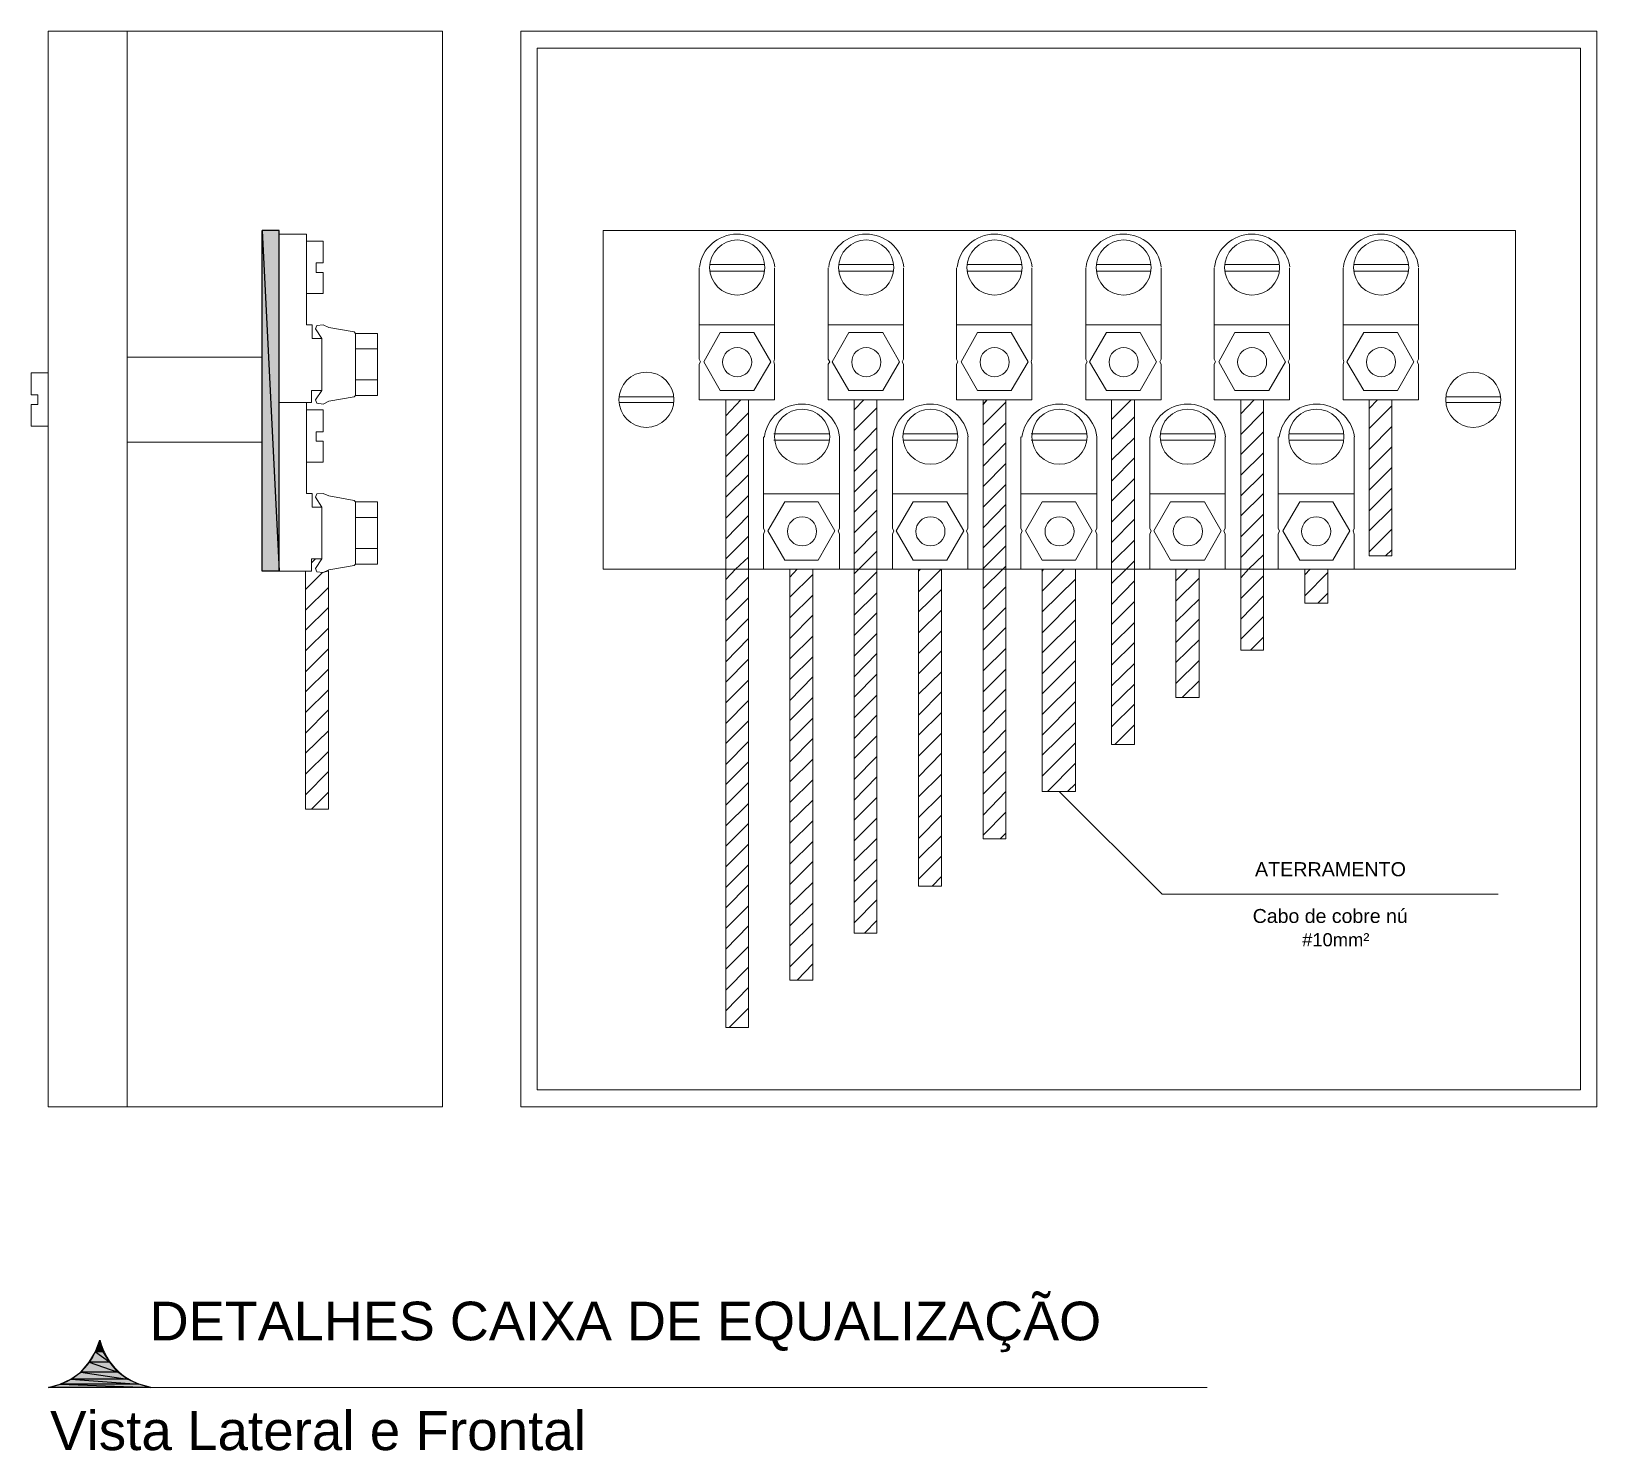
# Model space of a CAD drawing. Header units: millimetres. Extents: x 40 to 176, y -32 to 59.
# Drawn here: x 122.06 to 130.7, y -18.06 to -10.23 of the extents above; entities that cross this region are included whole.
import ezdxf

# ---------------------------------------------------------------- set-up
doc = ezdxf.new("R2010")
doc.units = ezdxf.units.MM
doc.layers.add('16 - Sistema de aterramento', color=6, linetype='Continuous')
doc.styles.add('Arial0', font='arial.ttf', dxfattribs={"height": 3.14658})

msp = doc.modelspace()

# ---------------------------------------------------------------- hatches: boundary and pattern name
at = {"layer": '16 - Sistema de aterramento', "true_color": 0xffffff}
h = msp.add_hatch(color=7, dxfattribs=at)
h.paths.add_polyline_path([(123.4296, -11.3288), (123.3374, -11.3288), (123.4296, -13.2089)])
h.paths.add_polyline_path([(123.3374, -11.3288), (123.4296, -13.2089), (123.3374, -13.2089)])
at = {"layer": '16 - Sistema de aterramento', "true_color": 0x000005}
h = msp.add_hatch(color=5, dxfattribs=at)
h.paths.add_polyline_path([(122.4603, -17.5151), (122.4184, -17.5151), (122.4966, -17.5709)])
h.paths.add_polyline_path([(122.4184, -17.5151), (122.4966, -17.5709), (122.3821, -17.5709)])
msp.add_hatch(color=5, dxfattribs=at).paths.add_polyline_path([(122.4407, -17.4508), (122.4603, -17.5151), (122.4184, -17.5151)])
h = msp.add_hatch(color=5, dxfattribs=at)
h.paths.add_polyline_path([(122.4966, -17.5709), (122.3821, -17.5709), (122.5413, -17.6268)])
h.paths.add_polyline_path([(122.3821, -17.5709), (122.5413, -17.6268), (122.3374, -17.6268)])
h = msp.add_hatch(color=5, dxfattribs=at)
h.paths.add_polyline_path([(122.6558, -17.6938), (122.2228, -17.6938), (122.7229, -17.7106)])
h.paths.add_polyline_path([(122.2228, -17.6938), (122.7229, -17.7106), (122.1586, -17.7106)])
h = msp.add_hatch(color=5, dxfattribs=at)
h.paths.add_polyline_path([(122.5944, -17.6659), (122.2815, -17.6659), (122.6558, -17.6938)])
h.paths.add_polyline_path([(122.2815, -17.6659), (122.6558, -17.6938), (122.2228, -17.6938)])
h = msp.add_hatch(color=5, dxfattribs=at)
h.paths.add_polyline_path([(122.5413, -17.6268), (122.3374, -17.6268), (122.5944, -17.6659)])
h.paths.add_polyline_path([(122.3374, -17.6268), (122.5944, -17.6659), (122.2815, -17.6659)])

# ---------------------------------------------------------------- linework, layer by layer
at = {"layer": '16 - Sistema de aterramento', "color": 7, "linetype": 'Continuous', "lineweight": 20, "true_color": 0x000007}
for points in [[(124.3305, -10.231), (122.1572, -10.231), (122.1572, -10.231)], [(122.1572, -16.163), (122.1572, -10.231), (122.1572, -10.231)], [(122.593, -16.163), (122.593, -10.231), (122.593, -10.231)], [(124.3305, -16.163), (124.3305, -10.231), (124.3305, -10.231)], [(123.5805, -11.8498), (123.5805, -11.3498), (123.4296, -11.3498)], [(123.5805, -11.3889), (123.6727, -11.3889), (123.6727, -11.3889)], [(123.6727, -11.3889), (123.6727, -11.5076), (123.6336, -11.5076), (123.6336, -11.5607), (123.6727, -11.5607), (123.6727, -11.678)], [(126.1617, -11.5355), (126.1617, -12.0398), (126.1575, -12.0537), (126.1617, -12.0677), (126.1617, -12.2646), (125.7468, -12.2646), (125.7468, -12.0677), (125.7538, -12.0537), (125.7468, -12.0398), (125.7468, -11.5355)], [(125.8041, -11.5174), (126.1044, -11.5174), (126.1044, -11.5174)], [(125.8041, -11.5537), (126.1044, -11.5537), (126.1044, -11.5537)], [(126.8726, -11.5355), (126.8726, -12.0398), (126.8657, -12.0537), (126.8726, -12.0677), (126.8726, -12.2646), (126.4578, -12.2646), (126.4578, -12.0677), (126.4662, -12.0537), (126.4578, -12.0398), (126.4578, -11.5355)], [(126.5151, -11.5174), (126.8154, -11.5174), (126.8154, -11.5174)], [(126.5151, -11.5537), (126.8154, -11.5537), (126.8154, -11.5537)], [(127.5808, -11.5355), (127.5808, -12.0398), (127.578, -12.0537), (127.5808, -12.0677), (127.5808, -12.2646), (127.166, -12.2646), (127.166, -12.0677), (127.1729, -12.0537), (127.166, -12.0398), (127.166, -11.5355)], [(127.2232, -11.5174), (127.5235, -11.5174), (127.5235, -11.5174)], [(127.2232, -11.5537), (127.5235, -11.5537), (127.5235, -11.5537)], [(128.2931, -11.5355), (128.2931, -12.0398), (128.2862, -12.0537), (128.2931, -12.0677), (128.2931, -12.2646), (127.8783, -12.2646), (127.8783, -12.0677), (127.8853, -12.0537), (127.8783, -12.0398), (127.8783, -11.5355)], [(127.9356, -11.5174), (128.2359, -11.5174), (128.2359, -11.5174)], [(127.9356, -11.5537), (128.2359, -11.5537), (128.2359, -11.5537)], [(129.0013, -11.5355), (129.0013, -12.0398), (128.9943, -12.0537), (129.0013, -12.0677), (129.0013, -12.2646), (128.5865, -12.2646), (128.5865, -12.0677), (128.5934, -12.0537), (128.5865, -12.0398), (128.5865, -11.5355)], [(128.6437, -11.5174), (128.944, -11.5174), (128.944, -11.5174)], [(128.6437, -11.5537), (128.944, -11.5537), (128.944, -11.5537)], [(129.7122, -11.5355), (129.7122, -12.0398), (129.7053, -12.0537), (129.7122, -12.0677), (129.7122, -12.2646), (129.2974, -12.2646), (129.2974, -12.0677), (129.3016, -12.0537), (129.2974, -12.0398), (129.2974, -11.5355)], [(129.3547, -11.5174), (129.655, -11.5174), (129.655, -11.5174)], [(129.3547, -11.5537), (129.655, -11.5537), (129.655, -11.5537)], [(123.5805, -11.678), (123.6727, -11.678), (123.6727, -11.678)], [(123.5805, -11.8498), (123.6126, -11.8498), (123.6126, -11.9252), (123.6657, -11.9252), (123.6657, -12.2116), (123.6084, -12.2116), (123.6084, -12.2786)], [(123.8514, -11.8973), (123.8445, -11.8889), (123.7048, -11.8652), (123.6727, -11.8498), (123.6377, -11.854), (123.6308, -11.8722), (123.6657, -11.9252)], [(123.8514, -12.0677), (123.8514, -11.8973), (123.8514, -11.8973)], [(123.8514, -11.8973), (123.973, -11.8973), (123.973, -11.8973)], [(123.8514, -12.2395), (123.973, -12.2395), (123.973, -11.8973)], [(125.7468, -11.8498), (126.1617, -11.8498), (126.1617, -11.8498)], [(126.4578, -11.8498), (126.8726, -11.8498), (126.8726, -11.8498)], [(127.166, -11.8498), (127.5808, -11.8498), (127.5808, -11.8498)], [(127.8783, -11.8498), (128.2931, -11.8498), (128.2931, -11.8498)], [(128.5865, -11.8498), (129.0013, -11.8498), (129.0013, -11.8498)], [(129.2974, -11.8498), (129.7122, -11.8498), (129.7122, -11.8498)], [(123.8514, -11.9825), (123.973, -11.9825), (123.973, -11.9825)], [(122.593, -12.0286), (123.3374, -12.0286), (123.3374, -12.0286)], [(123.8514, -12.0677), (123.8514, -12.2395), (123.8514, -12.2395)], [(122.1572, -12.1152), (122.0636, -12.1152), (122.0636, -12.1152)], [(122.0636, -12.1152), (122.0636, -12.2367), (122.0999, -12.2367), (122.0999, -12.2898), (122.0636, -12.2898)], [(123.8514, -12.1543), (123.973, -12.1543), (123.973, -12.1543)], [(123.8514, -12.2395), (123.8445, -12.2465), (123.7048, -12.2716), (123.6727, -12.287), (123.6377, -12.2828), (123.6308, -12.2646), (123.6657, -12.2116)], [(125.3041, -12.2465), (125.6044, -12.2465), (125.6044, -12.2465)], [(130.1634, -12.2465), (129.8631, -12.2465), (129.8631, -12.2465)], [(122.0636, -12.2898), (122.0636, -12.4085), (122.0636, -12.4085)], [(123.4296, -12.2786), (123.6084, -12.2786), (123.6084, -12.2786)], [(123.5805, -12.7801), (123.5805, -12.2786), (123.4296, -12.2786)], [(123.5805, -12.3191), (123.6727, -12.3191), (123.6727, -12.3191)], [(123.6727, -12.3191), (123.6727, -12.4406), (123.6336, -12.4406), (123.6336, -12.4909), (123.6727, -12.4909), (123.6727, -12.6083)], [(125.3041, -12.2786), (125.6044, -12.2786), (125.6044, -12.2786)], [(130.1634, -12.2786), (129.8631, -12.2786), (129.8631, -12.2786)], [(122.1572, -12.4085), (122.0636, -12.4085), (122.0636, -12.4085)], [(122.593, -12.4979), (123.3374, -12.4979), (123.3374, -12.4979)], [(126.5193, -12.4686), (126.5193, -12.9728), (126.5123, -12.9868), (126.5193, -13.0049), (126.5193, -13.1977), (126.1002, -13.1977), (126.1002, -13.0049), (126.1086, -12.9868), (126.1002, -12.9728), (126.1002, -12.4686)], [(126.1575, -12.4504), (126.462, -12.4504), (126.462, -12.4504)], [(126.1575, -12.4867), (126.462, -12.4867), (126.462, -12.4867)], [(127.2274, -12.4686), (127.2274, -12.9728), (127.2204, -12.9868), (127.2274, -13.0049), (127.2274, -13.1977), (126.8126, -13.1977), (126.8126, -13.0049), (126.8196, -12.9868), (126.8126, -12.9728), (126.8126, -12.4686)], [(126.8698, -12.4504), (127.1701, -12.4504), (127.1701, -12.4504)], [(126.8698, -12.4867), (127.1701, -12.4867), (127.1701, -12.4867)], [(127.9384, -12.4686), (127.9384, -12.9728), (127.9314, -12.9868), (127.9384, -13.0049), (127.9384, -13.1977), (127.5207, -13.1977), (127.5207, -13.0049), (127.5277, -12.9868), (127.5207, -12.9728), (127.5207, -12.4686)], [(127.578, -12.4504), (127.8811, -12.4504), (127.8811, -12.4504)], [(127.578, -12.4867), (127.8811, -12.4867), (127.8811, -12.4867)], [(128.6465, -12.4686), (128.6465, -12.9728), (128.6395, -12.9868), (128.6465, -13.0049), (128.6465, -13.1977), (128.2317, -13.1977), (128.2317, -13.0049), (128.2387, -12.9868), (128.2317, -12.9728), (128.2317, -12.4686)], [(128.2889, -12.4504), (128.5893, -12.4504), (128.5893, -12.4504)], [(128.2889, -12.4867), (128.5893, -12.4867), (128.5893, -12.4867)], [(129.3589, -12.4686), (129.3589, -12.9728), (129.3519, -12.9868), (129.3589, -13.0049), (129.3589, -13.1977), (128.9398, -13.1977), (128.9398, -13.0049), (128.9468, -12.9868), (128.9398, -12.9728), (128.9398, -12.4686)], [(128.9971, -12.4504), (129.3016, -12.4504), (129.3016, -12.4504)], [(128.9971, -12.4867), (129.3016, -12.4867), (129.3016, -12.4867)], [(123.5805, -12.6083), (123.6727, -12.6083), (123.6727, -12.6083)], [(123.5805, -12.7801), (123.6126, -12.7801), (123.6126, -12.8555), (123.6657, -12.8555), (123.6657, -13.1404), (123.6084, -13.1404), (123.6084, -13.2089)], [(123.8514, -12.8261), (123.8445, -12.8192), (123.7048, -12.794), (123.6727, -12.7801), (123.6377, -12.7828), (123.6308, -12.801), (123.6657, -12.8555)], [(123.8514, -12.9979), (123.8514, -12.8261), (123.8514, -12.8261)], [(123.8514, -12.8261), (123.973, -12.8261), (123.973, -12.8261)], [(123.8514, -13.1697), (123.973, -13.1697), (123.973, -12.8261)], [(126.1002, -12.7828), (126.5193, -12.7828), (126.5193, -12.7828)], [(126.8126, -12.7828), (127.2274, -12.7828), (127.2274, -12.7828)], [(127.5207, -12.7828), (127.9384, -12.7828), (127.9384, -12.7828)], [(128.2317, -12.7828), (128.6465, -12.7828), (128.6465, -12.7828)], [(128.9398, -12.7828), (129.3589, -12.7828), (129.3589, -12.7828)], [(123.8514, -12.9127), (123.973, -12.9127), (123.973, -12.9127)], [(123.8514, -12.9979), (123.8514, -13.1697), (123.8514, -13.1697)], [(123.8514, -13.0831), (123.973, -13.0831), (123.973, -13.0831)], [(123.6657, -13.1404), (123.6084, -13.1404), (123.6084, -13.2089), (123.5763, -13.2089)], [(123.8514, -13.1697), (123.8445, -13.1767), (123.7048, -13.2019), (123.6727, -13.2158), (123.6377, -13.213), (123.6308, -13.1949), (123.6657, -13.1404)], [(123.4296, -13.2089), (123.5763, -13.2089), (123.6084, -13.2089)], [(130.1522, -14.9897), (128.3001, -14.9897), (127.7316, -14.424)], [(124.3305, -16.163), (122.1572, -16.163), (122.1572, -16.163)]]:
    msp.add_lwpolyline(points, dxfattribs=at)
for points in [[(124.7635, -16.163), (124.8529, -16.163), (130.6062, -16.163), (130.6956, -16.163), (130.6956, -10.231), (130.6062, -10.231), (124.8529, -10.231), (124.7635, -10.231)], [(130.6062, -16.0694), (130.4986, -16.0694), (124.8529, -16.0694), (124.8529, -10.3232), (130.6062, -10.3232)], [(123.4296, -13.2089), (123.3374, -13.2089), (123.3374, -11.3288), (123.4296, -11.3288)], [(130.2486, -11.3288), (125.2175, -11.3288), (125.2175, -13.1977), (130.2486, -13.1977)], [(125.772, -12.0537), (125.8614, -12.2116), (126.0472, -12.2116), (126.1407, -12.0537), (126.0472, -11.8931), (125.8614, -11.8931)], [(126.4801, -12.0537), (126.5723, -12.2116), (126.7595, -12.2116), (126.8517, -12.0537), (126.7595, -11.8931), (126.5723, -11.8931)], [(127.1911, -12.0537), (127.2805, -12.2116), (127.4663, -12.2116), (127.5598, -12.0537), (127.4663, -11.8931), (127.2805, -11.8931)], [(127.8993, -12.0537), (127.9928, -12.2116), (128.1786, -12.2116), (128.268, -12.0537), (128.1786, -11.8931), (127.9928, -11.8931)], [(128.6116, -12.0537), (128.701, -12.2116), (128.8868, -12.2116), (128.9789, -12.0537), (128.8868, -11.8931), (128.701, -11.8931)], [(129.3184, -12.0537), (129.4119, -12.2116), (129.5977, -12.2116), (129.6871, -12.0537), (129.5977, -11.8931), (129.4119, -11.8931)], [(126.0192, -15.7258), (126.0192, -12.2646), (125.955, -12.2646), (125.8935, -12.2646), (125.8935, -15.7258)], [(126.726, -15.2048), (126.726, -12.2646), (126.6659, -12.2646), (126.6017, -12.2646), (126.6017, -15.2048)], [(127.4383, -14.6852), (127.4383, -12.2646), (127.3741, -12.2646), (127.3126, -12.2646), (127.3126, -14.6852)], [(128.1465, -14.1642), (128.1465, -12.2646), (128.085, -12.2646), (128.0208, -12.2646), (128.0208, -14.1642)], [(128.8574, -13.6446), (128.8574, -12.2646), (128.7932, -12.2646), (128.7331, -12.2646), (128.7331, -13.6446)], [(129.5656, -13.1237), (129.5656, -12.2646), (129.5055, -12.2646), (129.4413, -12.2646), (129.4413, -13.1237)], [(126.1254, -12.9868), (126.219, -13.1488), (126.4019, -13.1488), (126.4941, -12.9868), (126.4019, -12.8261), (126.219, -12.8261)], [(126.8335, -12.9868), (126.9271, -13.1488), (127.1129, -13.1488), (127.2065, -12.9868), (127.1129, -12.8261), (126.9271, -12.8261)], [(127.5459, -12.9868), (127.6381, -13.1488), (127.821, -13.1488), (127.9132, -12.9868), (127.821, -12.8261), (127.6381, -12.8261)], [(128.254, -12.9868), (128.3462, -13.1488), (128.532, -13.1488), (128.6256, -12.9868), (128.532, -12.8261), (128.3462, -12.8261)], [(128.965, -12.9868), (129.0586, -13.1488), (129.2401, -13.1488), (129.3337, -12.9868), (129.2401, -12.8261), (129.0586, -12.8261)], [(123.5763, -14.5218), (123.5763, -13.2089), (123.6084, -13.2089), (123.6084, -13.1404), (123.6657, -13.1404), (123.6308, -13.1949), (123.6377, -13.213), (123.6727, -13.2158), (123.702, -13.2061), (123.702, -14.5218)], [(126.3726, -15.4646), (126.3726, -13.1977), (126.3125, -13.1977), (126.2469, -13.1977), (126.2469, -15.4646)], [(127.0835, -14.9464), (127.0835, -13.1977), (127.0193, -13.1977), (126.955, -13.1977), (126.955, -14.9464)], [(127.821, -13.1977), (127.6381, -13.1977), (127.6381, -14.424), (127.821, -14.424)], [(128.504, -13.9058), (128.504, -13.1977), (128.4398, -13.1977), (128.3755, -13.1977), (128.3755, -13.9058)], [(129.2122, -13.3848), (129.2122, -13.1977), (129.148, -13.1977), (129.0865, -13.1977), (129.0865, -13.3848)]]:
    msp.add_lwpolyline(points, close=True, dxfattribs=at)
at = {"layer": '16 - Sistema de aterramento', "color": 7, "linetype": 'Continuous', "lineweight": -2, "true_color": 0xffffff}
for points in [[(123.4296, -11.3288), (123.3374, -11.3288), (123.4296, -13.2089)], [(123.3374, -11.3288), (123.4296, -13.2089), (123.3374, -13.2089)]]:
    msp.add_lwpolyline(points, close=True, dxfattribs=at)
at = {"layer": '16 - Sistema de aterramento', "color": 2, "linetype": 'Continuous', "lineweight": -2, "true_color": 0x000002}
for points in [[(125.8935, -12.3512), (125.9759, -12.2646), (125.9759, -12.2646)], [(125.8935, -12.4616), (126.0192, -12.3359), (126.0192, -12.3359)], [(126.6017, -12.3191), (126.6547, -12.2646), (126.6547, -12.2646)], [(126.6017, -12.4337), (126.726, -12.3079), (126.726, -12.3079)], [(127.3126, -12.2898), (127.335, -12.2646), (127.335, -12.2646)], [(127.3126, -12.4015), (127.4383, -12.2758), (127.4383, -12.2758)], [(128.0208, -12.3722), (128.1283, -12.2646), (128.1283, -12.2646)], [(128.7331, -12.3401), (128.8071, -12.2646), (128.8071, -12.2646)], [(128.7331, -12.4546), (128.8574, -12.3289), (128.8574, -12.3289)], [(129.4413, -12.3121), (129.4874, -12.2646), (129.4874, -12.2646)], [(129.4413, -12.4225), (129.5656, -12.2968), (129.5656, -12.2968)], [(126.6017, -12.5468), (126.726, -12.4183), (126.726, -12.4183)], [(127.3126, -12.5147), (127.4383, -12.3904), (127.4383, -12.3904)], [(128.0208, -12.4825), (128.1465, -12.3582), (128.1465, -12.3582)], [(129.4413, -12.537), (129.5656, -12.4113), (129.5656, -12.4113)], [(125.8935, -12.5761), (126.0192, -12.4504), (126.0192, -12.4504)], [(127.3126, -12.6292), (127.4383, -12.5007), (127.4383, -12.5007)], [(128.0208, -12.5971), (128.1465, -12.4728), (128.1465, -12.4728)], [(128.7331, -12.565), (128.8574, -12.4406), (128.8574, -12.4406)], [(125.8935, -12.6907), (126.0192, -12.565), (126.0192, -12.565)], [(126.6017, -12.6585), (126.726, -12.5328), (126.726, -12.5328)], [(128.0208, -12.7116), (128.1465, -12.5831), (128.1465, -12.5831)], [(128.7331, -12.6795), (128.8574, -12.5552), (128.8574, -12.5552)], [(129.4413, -12.6474), (129.5656, -12.523), (129.5656, -12.523)], [(125.8935, -12.801), (126.0192, -12.6767), (126.0192, -12.6767)], [(126.6017, -12.7731), (126.726, -12.6474), (126.726, -12.6474)], [(127.3126, -12.7409), (127.4383, -12.6152), (127.4383, -12.6152)], [(128.7331, -12.794), (128.8574, -12.6697), (128.8574, -12.6697)], [(129.4413, -12.7619), (129.5656, -12.6362), (129.5656, -12.6362)], [(126.6017, -12.8834), (126.726, -12.7591), (126.726, -12.7591)], [(127.3126, -12.8555), (127.4383, -12.7298), (127.4383, -12.7298)], [(128.0208, -12.8234), (128.1465, -12.6976), (128.1465, -12.6976)], [(129.4413, -12.8764), (129.5656, -12.7507), (129.5656, -12.7507)], [(125.8935, -12.9155), (126.0192, -12.7912), (126.0192, -12.7912)], [(127.3126, -12.97), (127.4383, -12.8401), (127.4383, -12.8401)], [(128.0208, -12.9379), (128.1465, -12.8122), (128.1465, -12.8122)], [(128.7331, -12.9044), (128.8574, -12.7801), (128.8574, -12.7801)], [(125.8935, -13.0301), (126.0192, -12.9016), (126.0192, -12.9016)], [(126.6017, -12.9979), (126.726, -12.8722), (126.726, -12.8722)], [(128.0208, -13.051), (128.1465, -12.9225), (128.1465, -12.9225)], [(128.7331, -13.0189), (128.8574, -12.8946), (128.8574, -12.8946)], [(129.4413, -12.9868), (129.5656, -12.8625), (129.5656, -12.8625)], [(125.8935, -13.1404), (126.0192, -13.0161), (126.0192, -13.0161)], [(126.6017, -13.1125), (126.726, -12.9868), (126.726, -12.9868)], [(127.3126, -13.0804), (127.4383, -12.9546), (127.4383, -12.9546)], [(128.7331, -13.1334), (128.8574, -13.0049), (128.8574, -13.0049)], [(129.4413, -13.1013), (129.5656, -12.977), (129.5656, -12.977)], [(126.726, -13.0985), (126.6268, -13.1977), (126.6017, -13.2228)], [(127.3126, -13.1949), (127.4383, -13.0692), (127.4383, -13.0692)], [(128.0208, -13.1628), (128.1465, -13.0371), (128.1465, -13.0371)], [(128.775, -13.1977), (128.8574, -13.1195), (128.8574, -13.1195)], [(129.5307, -13.1237), (129.5656, -13.0915), (129.5656, -13.0915)], [(123.6084, -13.1628), (123.6308, -13.1404), (123.6308, -13.1404)], [(125.8935, -13.255), (125.9466, -13.1977), (125.9466, -13.1977)], [(125.9466, -13.1977), (126.0192, -13.1306), (126.0192, -13.1306)], [(126.2469, -13.241), (126.2874, -13.1977), (126.2874, -13.1977)], [(126.955, -13.2089), (126.9662, -13.1977), (126.9662, -13.1977)], [(126.955, -13.3234), (127.0808, -13.1977), (127.0808, -13.1977)], [(127.3126, -13.3052), (127.4202, -13.1977), (127.4202, -13.1977)], [(127.4202, -13.1977), (127.4383, -13.1809), (127.4383, -13.1809)], [(127.6381, -13.2089), (127.645, -13.1977), (127.645, -13.1977)], [(127.6381, -13.3192), (127.7596, -13.1977), (127.7596, -13.1977)], [(128.0208, -13.2773), (128.1004, -13.1977), (128.1004, -13.1977)], [(128.1004, -13.1977), (128.1465, -13.1516), (128.1465, -13.1516)], [(128.3755, -13.2619), (128.4398, -13.1977), (128.4398, -13.1977)], [(128.7331, -13.2452), (128.775, -13.1977), (128.775, -13.1977)], [(129.0865, -13.2298), (129.1158, -13.1977), (129.1158, -13.1977)], [(123.5763, -13.3094), (123.6699, -13.2158), (123.6699, -13.2158)], [(125.8935, -13.3695), (126.0192, -13.241), (126.0192, -13.241)], [(126.2469, -13.3513), (126.3726, -13.227), (126.3726, -13.227)], [(126.6017, -13.3374), (126.726, -13.213), (126.726, -13.213)], [(127.6381, -13.4337), (127.821, -13.2522), (127.821, -13.2522)], [(128.0208, -13.3918), (128.1465, -13.2619), (128.1465, -13.2619)], [(128.3755, -13.3737), (128.504, -13.248), (128.504, -13.248)], [(128.7331, -13.3597), (128.8574, -13.234), (128.8574, -13.234)], [(129.0865, -13.3443), (129.2122, -13.2158), (129.2122, -13.2158)], [(123.5763, -13.424), (123.702, -13.2982), (123.702, -13.2982)], [(125.8935, -13.4812), (126.0192, -13.3555), (126.0192, -13.3555)], [(126.2469, -13.4659), (126.3726, -13.3415), (126.3726, -13.3415)], [(126.6017, -13.4519), (126.726, -13.3276), (126.726, -13.3276)], [(126.955, -13.4337), (127.0835, -13.3094), (127.0835, -13.3094)], [(127.3126, -13.4198), (127.4383, -13.2955), (127.4383, -13.2955)], [(127.6381, -13.5483), (127.821, -13.3625), (127.821, -13.3625)], [(128.0208, -13.5022), (128.1465, -13.3765), (128.1465, -13.3765)], [(128.3755, -13.4882), (128.504, -13.3625), (128.504, -13.3625)], [(128.7331, -13.4742), (128.8574, -13.3443), (128.8574, -13.3443)], [(129.1577, -13.3848), (129.2122, -13.3304), (129.2122, -13.3304)], [(123.5763, -13.5343), (123.702, -13.4086), (123.702, -13.4086)], [(126.2469, -13.5804), (126.3726, -13.4519), (126.3726, -13.4519)], [(126.6017, -13.5636), (126.726, -13.4379), (126.726, -13.4379)], [(126.955, -13.5483), (127.0835, -13.424), (127.0835, -13.424)], [(127.3126, -13.5343), (127.4383, -13.4086), (127.4383, -13.4086)], [(128.7331, -13.5846), (128.8574, -13.4589), (128.8574, -13.4589)], [(123.5763, -13.6488), (123.702, -13.5231), (123.702, -13.5231)], [(125.8935, -13.5958), (126.0192, -13.4701), (126.0192, -13.4701)], [(126.955, -13.6628), (127.0835, -13.5385), (127.0835, -13.5385)], [(127.3126, -13.6446), (127.4383, -13.5203), (127.4383, -13.5203)], [(127.6381, -13.66), (127.821, -13.477), (127.821, -13.477)], [(128.0208, -13.6167), (128.1465, -13.491), (128.1465, -13.491)], [(128.3755, -13.6027), (128.504, -13.4742), (128.504, -13.4742)], [(123.5763, -13.7634), (123.702, -13.6377), (123.702, -13.6377)], [(125.8935, -13.7089), (126.0192, -13.5804), (126.0192, -13.5804)], [(126.2469, -13.6921), (126.3726, -13.5664), (126.3726, -13.5664)], [(126.6017, -13.6768), (126.726, -13.5525), (126.726, -13.5525)], [(127.3126, -13.7592), (127.4383, -13.6349), (127.4383, -13.6349)], [(127.6381, -13.7745), (127.821, -13.5916), (127.821, -13.5916)], [(128.0208, -13.7271), (128.1465, -13.6027), (128.1465, -13.6027)], [(128.3755, -13.7131), (128.504, -13.5874), (128.504, -13.5874)], [(128.7862, -13.6446), (128.8574, -13.5734), (128.8574, -13.5734)], [(125.8935, -13.8206), (126.0192, -13.6949), (126.0192, -13.6949)], [(126.2469, -13.8067), (126.3726, -13.681), (126.3726, -13.681)], [(126.6017, -13.7913), (126.726, -13.6628), (126.726, -13.6628)], [(126.955, -13.7745), (127.0835, -13.6488), (127.0835, -13.6488)], [(127.6381, -13.8849), (127.821, -13.7019), (127.821, -13.7019)], [(128.0208, -13.8416), (128.1465, -13.7173), (128.1465, -13.7173)], [(128.3755, -13.8276), (128.504, -13.7019), (128.504, -13.7019)], [(123.5763, -13.8737), (123.702, -13.7494), (123.702, -13.7494)], [(125.8935, -13.9352), (126.0192, -13.8095), (126.0192, -13.8095)], [(126.2469, -13.9212), (126.3726, -13.7913), (126.3726, -13.7913)], [(126.6017, -13.903), (126.726, -13.7773), (126.726, -13.7773)], [(126.955, -13.8877), (127.0835, -13.7634), (127.0835, -13.7634)], [(127.3126, -13.8737), (127.4383, -13.7494), (127.4383, -13.7494)], [(123.5763, -13.9882), (123.702, -13.8639), (123.702, -13.8639)], [(126.6017, -14.0176), (126.726, -13.8919), (126.726, -13.8919)], [(126.955, -14.0022), (127.0835, -13.8737), (127.0835, -13.8737)], [(127.3126, -13.9855), (127.4383, -13.8597), (127.4383, -13.8597)], [(127.6381, -13.9994), (127.821, -13.8164), (127.821, -13.8164)], [(128.0208, -13.9561), (128.1465, -13.8318), (128.1465, -13.8318)], [(128.4105, -13.9058), (128.504, -13.8137), (128.504, -13.8137)], [(123.5763, -14.1028), (123.702, -13.9743), (123.702, -13.9743)], [(125.8935, -14.0497), (126.0192, -13.9212), (126.0192, -13.9212)], [(126.2469, -14.0315), (126.3726, -13.9058), (126.3726, -13.9058)], [(127.3126, -14.1), (127.4383, -13.9743), (127.4383, -13.9743)], [(127.6381, -14.114), (127.821, -13.9282), (127.821, -13.9282)], [(128.0208, -14.0665), (128.1465, -13.9422), (128.1465, -13.9422)], [(125.8935, -14.16), (126.0192, -14.0343), (126.0192, -14.0343)], [(126.2469, -14.1461), (126.3726, -14.0204), (126.3726, -14.0204)], [(126.6017, -14.1321), (126.726, -14.0022), (126.726, -14.0022)], [(126.955, -14.114), (127.0835, -13.9882), (127.0835, -13.9882)], [(127.6381, -14.2243), (127.821, -14.0427), (127.821, -14.0427)], [(128.0389, -14.1642), (128.1465, -14.0567), (128.1465, -14.0567)], [(123.5763, -14.2131), (123.702, -14.0888), (123.702, -14.0888)], [(125.8935, -14.2746), (126.0192, -14.1489), (126.0192, -14.1489)], [(126.2469, -14.2606), (126.3726, -14.1321), (126.3726, -14.1321)], [(126.6017, -14.2425), (126.726, -14.1168), (126.726, -14.1168)], [(126.955, -14.2285), (127.0835, -14.1028), (127.0835, -14.1028)], [(127.3126, -14.2131), (127.4383, -14.0846), (127.4383, -14.0846)], [(127.6381, -14.3388), (127.821, -14.1559), (127.821, -14.1559)], [(123.5763, -14.3277), (123.702, -14.2033), (123.702, -14.2033)], [(126.6017, -14.357), (126.726, -14.2313), (126.726, -14.2313)], [(126.955, -14.343), (127.0835, -14.2131), (127.0835, -14.2131)], [(127.3126, -14.3249), (127.4383, -14.1992), (127.4383, -14.1992)], [(123.5763, -14.4422), (123.702, -14.3137), (123.702, -14.3137)], [(125.8935, -14.3849), (126.0192, -14.2606), (126.0192, -14.2606)], [(126.2469, -14.371), (126.3726, -14.2453), (126.3726, -14.2453)], [(126.955, -14.4534), (127.0835, -14.3277), (127.0835, -14.3277)], [(127.3126, -14.4394), (127.4383, -14.3137), (127.4383, -14.3137)], [(127.6674, -14.424), (127.821, -14.2676), (127.821, -14.2676)], [(125.8935, -14.4995), (126.0192, -14.3752), (126.0192, -14.3752)], [(126.2469, -14.4855), (126.3726, -14.3598), (126.3726, -14.3598)], [(126.6017, -14.4715), (126.726, -14.343), (126.726, -14.343)], [(127.7777, -14.424), (127.821, -14.3821), (127.821, -14.3821)], [(123.6084, -14.5218), (123.702, -14.4282), (123.702, -14.4282)], [(125.8935, -14.614), (126.0192, -14.4897), (126.0192, -14.4897)], [(126.2469, -14.5958), (126.3726, -14.4715), (126.3726, -14.4715)], [(126.6017, -14.5819), (126.726, -14.4576), (126.726, -14.4576)], [(126.955, -14.5679), (127.0835, -14.4422), (127.0835, -14.4422)], [(127.3126, -14.5539), (127.4383, -14.424), (127.4383, -14.424)], [(126.2469, -14.7104), (126.3726, -14.5861), (126.3726, -14.5861)], [(126.6017, -14.6964), (126.726, -14.5707), (126.726, -14.5707)], [(126.955, -14.6824), (127.0835, -14.5539), (127.0835, -14.5539)], [(127.3126, -14.6643), (127.4383, -14.5386), (127.4383, -14.5386)], [(125.8935, -14.7257), (126.0192, -14.6), (126.0192, -14.6)], [(126.955, -14.7928), (127.0835, -14.6685), (127.0835, -14.6685)], [(127.4062, -14.6852), (127.4383, -14.6531), (127.4383, -14.6531)], [(125.8935, -14.8389), (126.0192, -14.7146), (126.0192, -14.7146)], [(126.2469, -14.8249), (126.3726, -14.7006), (126.3726, -14.7006)], [(126.6017, -14.8067), (126.726, -14.6824), (126.726, -14.6824)], [(125.8935, -14.9534), (126.0192, -14.8291), (126.0192, -14.8291)], [(126.2469, -14.9366), (126.3726, -14.8109), (126.3726, -14.8109)], [(126.6017, -14.9213), (126.726, -14.797), (126.726, -14.797)], [(126.955, -14.9073), (127.0835, -14.7816), (127.0835, -14.7816)], [(126.2469, -15.0498), (126.3726, -14.9255), (126.3726, -14.9255)], [(126.6017, -15.0358), (126.726, -14.9115), (126.726, -14.9115)], [(127.0305, -14.9464), (127.0835, -14.8933), (127.0835, -14.8933)], [(125.8935, -15.0651), (126.0192, -14.9394), (126.0192, -14.9394)], [(125.8935, -15.1797), (126.0192, -15.054), (126.0192, -15.054)], [(126.2469, -15.1643), (126.3726, -15.04), (126.3726, -15.04)], [(126.6017, -15.1476), (126.726, -15.0218), (126.726, -15.0218)], [(125.8935, -15.2942), (126.0192, -15.1643), (126.0192, -15.1643)], [(126.2469, -15.2761), (126.3726, -15.1504), (126.3726, -15.1504)], [(126.6589, -15.2048), (126.726, -15.1364), (126.726, -15.1364)], [(126.2469, -15.3906), (126.3726, -15.2649), (126.3726, -15.2649)], [(125.8935, -15.4046), (126.0192, -15.2789), (126.0192, -15.2789)], [(125.8935, -15.5191), (126.0192, -15.3934), (126.0192, -15.3934)], [(126.2874, -15.4646), (126.3726, -15.3752), (126.3726, -15.3752)], [(125.8935, -15.6336), (126.0192, -15.5051), (126.0192, -15.5051)], [(125.9117, -15.7258), (126.0192, -15.6197), (126.0192, -15.6197)]]:
    msp.add_lwpolyline(points, dxfattribs=at)
at = {"layer": '16 - Sistema de aterramento', "color": 5, "linetype": 'Continuous', "lineweight": -2, "true_color": 0x000005}
for points in [[(122.4184, -17.5151), (122.4966, -17.5709), (122.3821, -17.5709)], [(122.4407, -17.4508), (122.4603, -17.5151), (122.4184, -17.5151)], [(122.4603, -17.5151), (122.4184, -17.5151), (122.4966, -17.5709)], [(122.3821, -17.5709), (122.5413, -17.6268), (122.3374, -17.6268)], [(122.4966, -17.5709), (122.3821, -17.5709), (122.5413, -17.6268)], [(122.2228, -17.6938), (122.7229, -17.7106), (122.1586, -17.7106)], [(122.2815, -17.6659), (122.6558, -17.6938), (122.2228, -17.6938)], [(122.6558, -17.6938), (122.2228, -17.6938), (122.7229, -17.7106)], [(122.3374, -17.6268), (122.5944, -17.6659), (122.2815, -17.6659)], [(122.5944, -17.6659), (122.2815, -17.6659), (122.6558, -17.6938)], [(122.5413, -17.6268), (122.3374, -17.6268), (122.5944, -17.6659)]]:
    msp.add_lwpolyline(points, close=True, dxfattribs=at)
at = {"layer": '16 - Sistema de aterramento', "color": 5, "linetype": 'Continuous', "lineweight": 9, "true_color": 0x000005}
msp.add_lwpolyline([(122.1586, -17.7106), (128.5473, -17.7106), (128.5473, -17.7106)], dxfattribs=at)
at = {"layer": '16 - Sistema de aterramento', "color": 7, "linetype": 'Continuous', "lineweight": 20, "true_color": 0x000007}
for points, knots in [([(126.1631, -11.53), (126.1491, -11.4252), (126.0597, -11.3484), (125.955, -11.3498), (125.955, -11.3498), (125.8488, -11.3498), (125.7608, -11.4294), (125.7482, -11.5327)], [0, 0, 0, 0, 0.125, 0.125, 0.125, 0.125001, 1, 1, 1, 1]), ([(126.1086, -11.5341), (126.1086, -11.4503), (126.0402, -11.3819), (125.9564, -11.3819), (125.9564, -11.3819), (125.8726, -11.3819), (125.8041, -11.4503), (125.8041, -11.5341), (125.8041, -11.5341), (125.8041, -11.6179), (125.8726, -11.6864), (125.9564, -11.6864), (125.9564, -11.6864), (126.0402, -11.6864), (126.1086, -11.6179), (126.1086, -11.5341)], [0, 0, 0, 0, 0.0625, 0.0625, 0.0625, 0.062501, 0.125, 0.125, 0.125, 0.125001, 0.1875, 0.1875, 0.1875, 0.187501, 1, 1, 1, 1]), ([(126.8754, -11.53), (126.8601, -11.4252), (126.7707, -11.3484), (126.6659, -11.3498), (126.6659, -11.3498), (126.5612, -11.3498), (126.4732, -11.4294), (126.4606, -11.5327)], [0, 0, 0, 0, 0.125, 0.125, 0.125, 0.125001, 1, 1, 1, 1]), ([(126.8196, -11.5341), (126.8196, -11.4503), (126.7511, -11.3819), (126.6673, -11.3819), (126.6673, -11.3819), (126.5835, -11.3819), (126.5151, -11.4503), (126.5151, -11.5341), (126.5151, -11.5341), (126.5151, -11.6179), (126.5835, -11.6864), (126.6673, -11.6864), (126.6673, -11.6864), (126.7511, -11.6864), (126.8196, -11.6179), (126.8196, -11.5341)], [0, 0, 0, 0, 0.0625, 0.0625, 0.0625, 0.062501, 0.125, 0.125, 0.125, 0.125001, 0.1875, 0.1875, 0.1875, 0.187501, 1, 1, 1, 1]), ([(127.5822, -11.53), (127.5682, -11.4252), (127.4788, -11.3484), (127.3741, -11.3498), (127.3741, -11.3498), (127.2693, -11.3498), (127.1813, -11.4294), (127.1687, -11.5327)], [0, 0, 0, 0, 0.125, 0.125, 0.125, 0.125001, 1, 1, 1, 1]), ([(127.5277, -11.5341), (127.5277, -11.4503), (127.4593, -11.3819), (127.3755, -11.3819), (127.3755, -11.3819), (127.2917, -11.3819), (127.2232, -11.4503), (127.2232, -11.5341), (127.2232, -11.5341), (127.2232, -11.6179), (127.2917, -11.6864), (127.3755, -11.6864), (127.3755, -11.6864), (127.4593, -11.6864), (127.5277, -11.6179), (127.5277, -11.5341)], [0, 0, 0, 0, 0.0625, 0.0625, 0.0625, 0.062501, 0.125, 0.125, 0.125, 0.125001, 0.1875, 0.1875, 0.1875, 0.187501, 1, 1, 1, 1]), ([(128.2945, -11.53), (128.2792, -11.4252), (128.1912, -11.3484), (128.085, -11.3498), (128.085, -11.3498), (127.9803, -11.3498), (127.8923, -11.4294), (127.8797, -11.5327)], [0, 0, 0, 0, 0.125, 0.125, 0.125, 0.125001, 1, 1, 1, 1]), ([(128.2387, -11.5341), (128.2387, -11.4503), (128.1716, -11.3819), (128.0878, -11.3819), (128.0878, -11.3819), (128.0026, -11.3819), (127.9356, -11.4503), (127.9356, -11.5341), (127.9356, -11.5341), (127.9356, -11.6179), (128.0026, -11.6864), (128.0878, -11.6864), (128.0878, -11.6864), (128.1716, -11.6864), (128.2387, -11.6179), (128.2387, -11.5341)], [0, 0, 0, 0, 0.0625, 0.0625, 0.0625, 0.062501, 0.125, 0.125, 0.125, 0.125001, 0.1875, 0.1875, 0.1875, 0.187501, 1, 1, 1, 1]), ([(129.0027, -11.53), (128.9873, -11.4252), (128.8979, -11.3484), (128.7932, -11.3498), (128.7932, -11.3498), (128.6884, -11.3498), (128.6004, -11.4294), (128.5879, -11.5327)], [0, 0, 0, 0, 0.125, 0.125, 0.125, 0.125001, 1, 1, 1, 1]), ([(128.9468, -11.5341), (128.9468, -11.4503), (128.8798, -11.3819), (128.7946, -11.3819), (128.7946, -11.3819), (128.7108, -11.3819), (128.6437, -11.4503), (128.6437, -11.5341), (128.6437, -11.5341), (128.6437, -11.6179), (128.7108, -11.6864), (128.7946, -11.6864), (128.7946, -11.6864), (128.8798, -11.6864), (128.9468, -11.6179), (128.9468, -11.5341)], [0, 0, 0, 0, 0.0625, 0.0625, 0.0625, 0.062501, 0.125, 0.125, 0.125, 0.125001, 0.1875, 0.1875, 0.1875, 0.187501, 1, 1, 1, 1]), ([(129.7136, -11.53), (129.6997, -11.4252), (129.6103, -11.3484), (129.5055, -11.3498), (129.5055, -11.3498), (129.4008, -11.3498), (129.3114, -11.4294), (129.2988, -11.5327)], [0, 0, 0, 0, 0.125, 0.125, 0.125, 0.125001, 1, 1, 1, 1]), ([(129.6592, -11.5341), (129.6592, -11.4503), (129.5907, -11.3819), (129.5069, -11.3819), (129.5069, -11.3819), (129.4231, -11.3819), (129.3547, -11.4503), (129.3547, -11.5341), (129.3547, -11.5341), (129.3547, -11.6179), (129.4231, -11.6864), (129.5069, -11.6864), (129.5069, -11.6864), (129.5907, -11.6864), (129.6592, -11.6179), (129.6592, -11.5341)], [0, 0, 0, 0, 0.0625, 0.0625, 0.0625, 0.062501, 0.125, 0.125, 0.125, 0.125001, 0.1875, 0.1875, 0.1875, 0.187501, 1, 1, 1, 1]), ([(126.036, -12.0551), (126.036, -12.0118), (126.0011, -11.9755), (125.9564, -11.9755), (125.9564, -11.9755), (125.9117, -11.9755), (125.8753, -12.0118), (125.8753, -12.0551), (125.8753, -12.0551), (125.8753, -12.0998), (125.9117, -12.1361), (125.9564, -12.1361), (125.9564, -12.1361), (126.0011, -12.1361), (126.036, -12.0998), (126.036, -12.0551)], [0, 0, 0, 0, 0.0625, 0.0625, 0.0625, 0.062501, 0.125, 0.125, 0.125, 0.125001, 0.1875, 0.1875, 0.1875, 0.187501, 1, 1, 1, 1]), ([(126.7483, -12.0551), (126.7483, -12.0118), (126.712, -11.9755), (126.6673, -11.9755), (126.6673, -11.9755), (126.6226, -11.9755), (126.5877, -12.0118), (126.5877, -12.0551), (126.5877, -12.0551), (126.5877, -12.0998), (126.6226, -12.1361), (126.6673, -12.1361), (126.6673, -12.1361), (126.712, -12.1361), (126.7483, -12.0998), (126.7483, -12.0551)], [0, 0, 0, 0, 0.0625, 0.0625, 0.0625, 0.062501, 0.125, 0.125, 0.125, 0.125001, 0.1875, 0.1875, 0.1875, 0.187501, 1, 1, 1, 1]), ([(127.4565, -12.0551), (127.4565, -12.0118), (127.4202, -11.9755), (127.3755, -11.9755), (127.3755, -11.9755), (127.3308, -11.9755), (127.2959, -12.0118), (127.2959, -12.0551), (127.2959, -12.0551), (127.2959, -12.0998), (127.3308, -12.1361), (127.3755, -12.1361), (127.3755, -12.1361), (127.4202, -12.1361), (127.4565, -12.0998), (127.4565, -12.0551)], [0, 0, 0, 0, 0.0625, 0.0625, 0.0625, 0.062501, 0.125, 0.125, 0.125, 0.125001, 0.1875, 0.1875, 0.1875, 0.187501, 1, 1, 1, 1]), ([(128.1674, -12.0551), (128.1674, -12.0118), (128.1311, -11.9755), (128.0878, -11.9755), (128.0878, -11.9755), (128.0431, -11.9755), (128.0068, -12.0118), (128.0068, -12.0551), (128.0068, -12.0551), (128.0068, -12.0998), (128.0431, -12.1361), (128.0878, -12.1361), (128.0878, -12.1361), (128.1311, -12.1361), (128.1674, -12.0998), (128.1674, -12.0551)], [0, 0, 0, 0, 0.0625, 0.0625, 0.0625, 0.062501, 0.125, 0.125, 0.125, 0.125001, 0.1875, 0.1875, 0.1875, 0.187501, 1, 1, 1, 1]), ([(128.8756, -12.0551), (128.8756, -12.0118), (128.8393, -11.9755), (128.7946, -11.9755), (128.7946, -11.9755), (128.7513, -11.9755), (128.715, -12.0118), (128.715, -12.0551), (128.715, -12.0551), (128.715, -12.0998), (128.7513, -12.1361), (128.7946, -12.1361), (128.7946, -12.1361), (128.8393, -12.1361), (128.8756, -12.0998), (128.8756, -12.0551)], [0, 0, 0, 0, 0.0625, 0.0625, 0.0625, 0.062501, 0.125, 0.125, 0.125, 0.125001, 0.1875, 0.1875, 0.1875, 0.187501, 1, 1, 1, 1]), ([(129.5865, -12.0551), (129.5865, -12.0118), (129.5516, -11.9755), (129.5069, -11.9755), (129.5069, -11.9755), (129.4622, -11.9755), (129.4259, -12.0118), (129.4259, -12.0551), (129.4259, -12.0551), (129.4259, -12.0998), (129.4622, -12.1361), (129.5069, -12.1361), (129.5069, -12.1361), (129.5516, -12.1361), (129.5865, -12.0998), (129.5865, -12.0551)], [0, 0, 0, 0, 0.0625, 0.0625, 0.0625, 0.062501, 0.125, 0.125, 0.125, 0.125001, 0.1875, 0.1875, 0.1875, 0.187501, 1, 1, 1, 1]), ([(125.6072, -12.2633), (125.6072, -12.1794), (125.5401, -12.111), (125.4549, -12.111), (125.4549, -12.111), (125.3711, -12.111), (125.3041, -12.1794), (125.3041, -12.2633), (125.3041, -12.2633), (125.3041, -12.3471), (125.3711, -12.4155), (125.4549, -12.4155), (125.4549, -12.4155), (125.5401, -12.4155), (125.6072, -12.3471), (125.6072, -12.2633)], [0, 0, 0, 0, 0.0625, 0.0625, 0.0625, 0.062501, 0.125, 0.125, 0.125, 0.125001, 0.1875, 0.1875, 0.1875, 0.187501, 1, 1, 1, 1]), ([(130.1662, -12.2633), (130.1662, -12.1794), (130.0991, -12.111), (130.0139, -12.111), (130.0139, -12.111), (129.9301, -12.111), (129.8631, -12.1794), (129.8631, -12.2633), (129.8631, -12.2633), (129.8631, -12.3471), (129.9301, -12.4155), (130.0139, -12.4155), (130.0139, -12.4155), (130.0991, -12.4155), (130.1662, -12.3471), (130.1662, -12.2633)], [0, 0, 0, 0, 0.0625, 0.0625, 0.0625, 0.062501, 0.125, 0.125, 0.125, 0.125001, 0.1875, 0.1875, 0.1875, 0.187501, 1, 1, 1, 1]), ([(126.5207, -12.4672), (126.5067, -12.3624), (126.4173, -12.2856), (126.3125, -12.287), (126.3125, -12.287), (126.2064, -12.287), (126.1184, -12.3652), (126.1058, -12.47)], [0, 0, 0, 0, 0.125, 0.125, 0.125, 0.125001, 1, 1, 1, 1]), ([(126.4662, -12.4672), (126.4662, -12.3834), (126.3977, -12.3149), (126.3139, -12.3149), (126.3139, -12.3149), (126.2301, -12.3149), (126.1617, -12.3834), (126.1617, -12.4672), (126.1617, -12.4672), (126.1617, -12.551), (126.2301, -12.6194), (126.3139, -12.6194), (126.3139, -12.6194), (126.3977, -12.6194), (126.4662, -12.551), (126.4662, -12.4672)], [0, 0, 0, 0, 0.0625, 0.0625, 0.0625, 0.062501, 0.125, 0.125, 0.125, 0.125001, 0.1875, 0.1875, 0.1875, 0.187501, 1, 1, 1, 1]), ([(127.2288, -12.4672), (127.2148, -12.3624), (127.1254, -12.2856), (127.0193, -12.287), (127.0193, -12.287), (126.9145, -12.287), (126.8265, -12.3652), (126.814, -12.47)], [0, 0, 0, 0, 0.125, 0.125, 0.125, 0.125001, 1, 1, 1, 1]), ([(127.1729, -12.4672), (127.1729, -12.3834), (127.1059, -12.3149), (127.0221, -12.3149), (127.0221, -12.3149), (126.9383, -12.3149), (126.8698, -12.3834), (126.8698, -12.4672), (126.8698, -12.4672), (126.8698, -12.551), (126.9383, -12.6194), (127.0221, -12.6194), (127.0221, -12.6194), (127.1059, -12.6194), (127.1729, -12.551), (127.1729, -12.4672)], [0, 0, 0, 0, 0.0625, 0.0625, 0.0625, 0.062501, 0.125, 0.125, 0.125, 0.125001, 0.1875, 0.1875, 0.1875, 0.187501, 1, 1, 1, 1]), ([(127.9398, -12.4672), (127.9258, -12.3624), (127.8364, -12.2856), (127.7316, -12.287), (127.7316, -12.287), (127.6269, -12.287), (127.5389, -12.3652), (127.5263, -12.47)], [0, 0, 0, 0, 0.125, 0.125, 0.125, 0.125001, 1, 1, 1, 1]), ([(127.8853, -12.4672), (127.8853, -12.3834), (127.8168, -12.3149), (127.733, -12.3149), (127.733, -12.3149), (127.6492, -12.3149), (127.5808, -12.3834), (127.5808, -12.4672), (127.5808, -12.4672), (127.5808, -12.551), (127.6492, -12.6194), (127.733, -12.6194), (127.733, -12.6194), (127.8168, -12.6194), (127.8853, -12.551), (127.8853, -12.4672)], [0, 0, 0, 0, 0.0625, 0.0625, 0.0625, 0.062501, 0.125, 0.125, 0.125, 0.125001, 0.1875, 0.1875, 0.1875, 0.187501, 1, 1, 1, 1]), ([(128.6479, -12.4672), (128.6339, -12.3624), (128.5446, -12.2856), (128.4398, -12.287), (128.4398, -12.287), (128.335, -12.287), (128.247, -12.3652), (128.2331, -12.47)], [0, 0, 0, 0, 0.125, 0.125, 0.125, 0.125001, 1, 1, 1, 1]), ([(128.5934, -12.4672), (128.5934, -12.3834), (128.525, -12.3149), (128.4412, -12.3149), (128.4412, -12.3149), (128.3574, -12.3149), (128.2889, -12.3834), (128.2889, -12.4672), (128.2889, -12.4672), (128.2889, -12.551), (128.3574, -12.6194), (128.4412, -12.6194), (128.4412, -12.6194), (128.525, -12.6194), (128.5934, -12.551), (128.5934, -12.4672)], [0, 0, 0, 0, 0.0625, 0.0625, 0.0625, 0.062501, 0.125, 0.125, 0.125, 0.125001, 0.1875, 0.1875, 0.1875, 0.187501, 1, 1, 1, 1]), ([(129.3603, -12.4672), (129.3449, -12.3624), (129.2555, -12.2856), (129.1507, -12.287), (129.1507, -12.287), (129.046, -12.287), (128.958, -12.3652), (128.9454, -12.47)], [0, 0, 0, 0, 0.125, 0.125, 0.125, 0.125001, 1, 1, 1, 1]), ([(129.3016, -12.4672), (129.3016, -12.3834), (129.2332, -12.3149), (129.1494, -12.3149), (129.1494, -12.3149), (129.0655, -12.3149), (128.9971, -12.3834), (128.9971, -12.4672), (128.9971, -12.4672), (128.9971, -12.551), (129.0655, -12.6194), (129.1494, -12.6194), (129.1494, -12.6194), (129.2332, -12.6194), (129.3016, -12.551), (129.3016, -12.4672)], [0, 0, 0, 0, 0.0625, 0.0625, 0.0625, 0.062501, 0.125, 0.125, 0.125, 0.125001, 0.1875, 0.1875, 0.1875, 0.187501, 1, 1, 1, 1]), ([(126.3935, -12.9896), (126.3935, -12.9449), (126.3586, -12.9086), (126.3139, -12.9086), (126.3139, -12.9086), (126.2692, -12.9086), (126.2329, -12.9449), (126.2329, -12.9896), (126.2329, -12.9896), (126.2329, -13.0329), (126.2692, -13.0692), (126.3139, -13.0692), (126.3139, -13.0692), (126.3586, -13.0692), (126.3935, -13.0329), (126.3935, -12.9896)], [0, 0, 0, 0, 0.0625, 0.0625, 0.0625, 0.062501, 0.125, 0.125, 0.125, 0.125001, 0.1875, 0.1875, 0.1875, 0.187501, 1, 1, 1, 1]), ([(127.1017, -12.9896), (127.1017, -12.9449), (127.0668, -12.9086), (127.0221, -12.9086), (127.0221, -12.9086), (126.9774, -12.9086), (126.9411, -12.9449), (126.9411, -12.9896), (126.9411, -12.9896), (126.9411, -13.0329), (126.9774, -13.0692), (127.0221, -13.0692), (127.0221, -13.0692), (127.0668, -13.0692), (127.1017, -13.0329), (127.1017, -12.9896)], [0, 0, 0, 0, 0.0625, 0.0625, 0.0625, 0.062501, 0.125, 0.125, 0.125, 0.125001, 0.1875, 0.1875, 0.1875, 0.187501, 1, 1, 1, 1]), ([(127.8141, -12.9896), (127.8141, -12.9449), (127.7777, -12.9086), (127.733, -12.9086), (127.733, -12.9086), (127.6883, -12.9086), (127.6534, -12.9449), (127.6534, -12.9896), (127.6534, -12.9896), (127.6534, -13.0329), (127.6883, -13.0692), (127.733, -13.0692), (127.733, -13.0692), (127.7777, -13.0692), (127.8141, -13.0329), (127.8141, -12.9896)], [0, 0, 0, 0, 0.0625, 0.0625, 0.0625, 0.062501, 0.125, 0.125, 0.125, 0.125001, 0.1875, 0.1875, 0.1875, 0.187501, 1, 1, 1, 1]), ([(128.5222, -12.9896), (128.5222, -12.9449), (128.4859, -12.9086), (128.4412, -12.9086), (128.4412, -12.9086), (128.3965, -12.9086), (128.3602, -12.9449), (128.3602, -12.9896), (128.3602, -12.9896), (128.3602, -13.0329), (128.3965, -13.0692), (128.4412, -13.0692), (128.4412, -13.0692), (128.4859, -13.0692), (128.5222, -13.0329), (128.5222, -12.9896)], [0, 0, 0, 0, 0.0625, 0.0625, 0.0625, 0.062501, 0.125, 0.125, 0.125, 0.125001, 0.1875, 0.1875, 0.1875, 0.187501, 1, 1, 1, 1]), ([(129.229, -12.9896), (129.229, -12.9449), (129.194, -12.9086), (129.1494, -12.9086), (129.1494, -12.9086), (129.1047, -12.9086), (129.0683, -12.9449), (129.0683, -12.9896), (129.0683, -12.9896), (129.0683, -13.0329), (129.1047, -13.0692), (129.1494, -13.0692), (129.1494, -13.0692), (129.194, -13.0692), (129.229, -13.0329), (129.229, -12.9896)], [0, 0, 0, 0, 0.0625, 0.0625, 0.0625, 0.062501, 0.125, 0.125, 0.125, 0.125001, 0.1875, 0.1875, 0.1875, 0.187501, 1, 1, 1, 1])]:
    msp.add_open_spline(points, degree=3, knots=knots, dxfattribs=at)
at = {"layer": '16 - Sistema de aterramento', "color": 5, "linetype": 'Continuous', "lineweight": 9, "true_color": 0x000005}
for points in [[(122.1614, -17.7106), (122.2983, -17.6883), (122.4072, -17.5849), (122.4407, -17.4508)], [(122.4435, -17.4508), (122.477, -17.5849), (122.586, -17.6883), (122.7229, -17.7106)]]:
    msp.add_open_spline(points, degree=3, dxfattribs=at)

# ---------------------------------------------------------------- texts
at = {"layer": '16 - Sistema de aterramento', "color": 7, "true_color": 0x000007, "style": 'Arial0'}
for s, height, p in [('ATERRAMENTO', 0.077713, (128.8113, -14.8915)), ('Cabo de cobre nú', 0.076976, (128.7988, -15.1491)), (' #10mm²', 0.07244, (129.0432, -15.2778)), (' DETALHES CAIXA DE EQUALIZAÇÃO', 0.213237, (122.6335, -17.4512)), ('Vista Lateral e Frontal', 0.216261, (122.167, -18.0569))]:
    msp.add_text(s, height=height, dxfattribs=at).set_placement(p)

doc.saveas('drawing.dxf')
